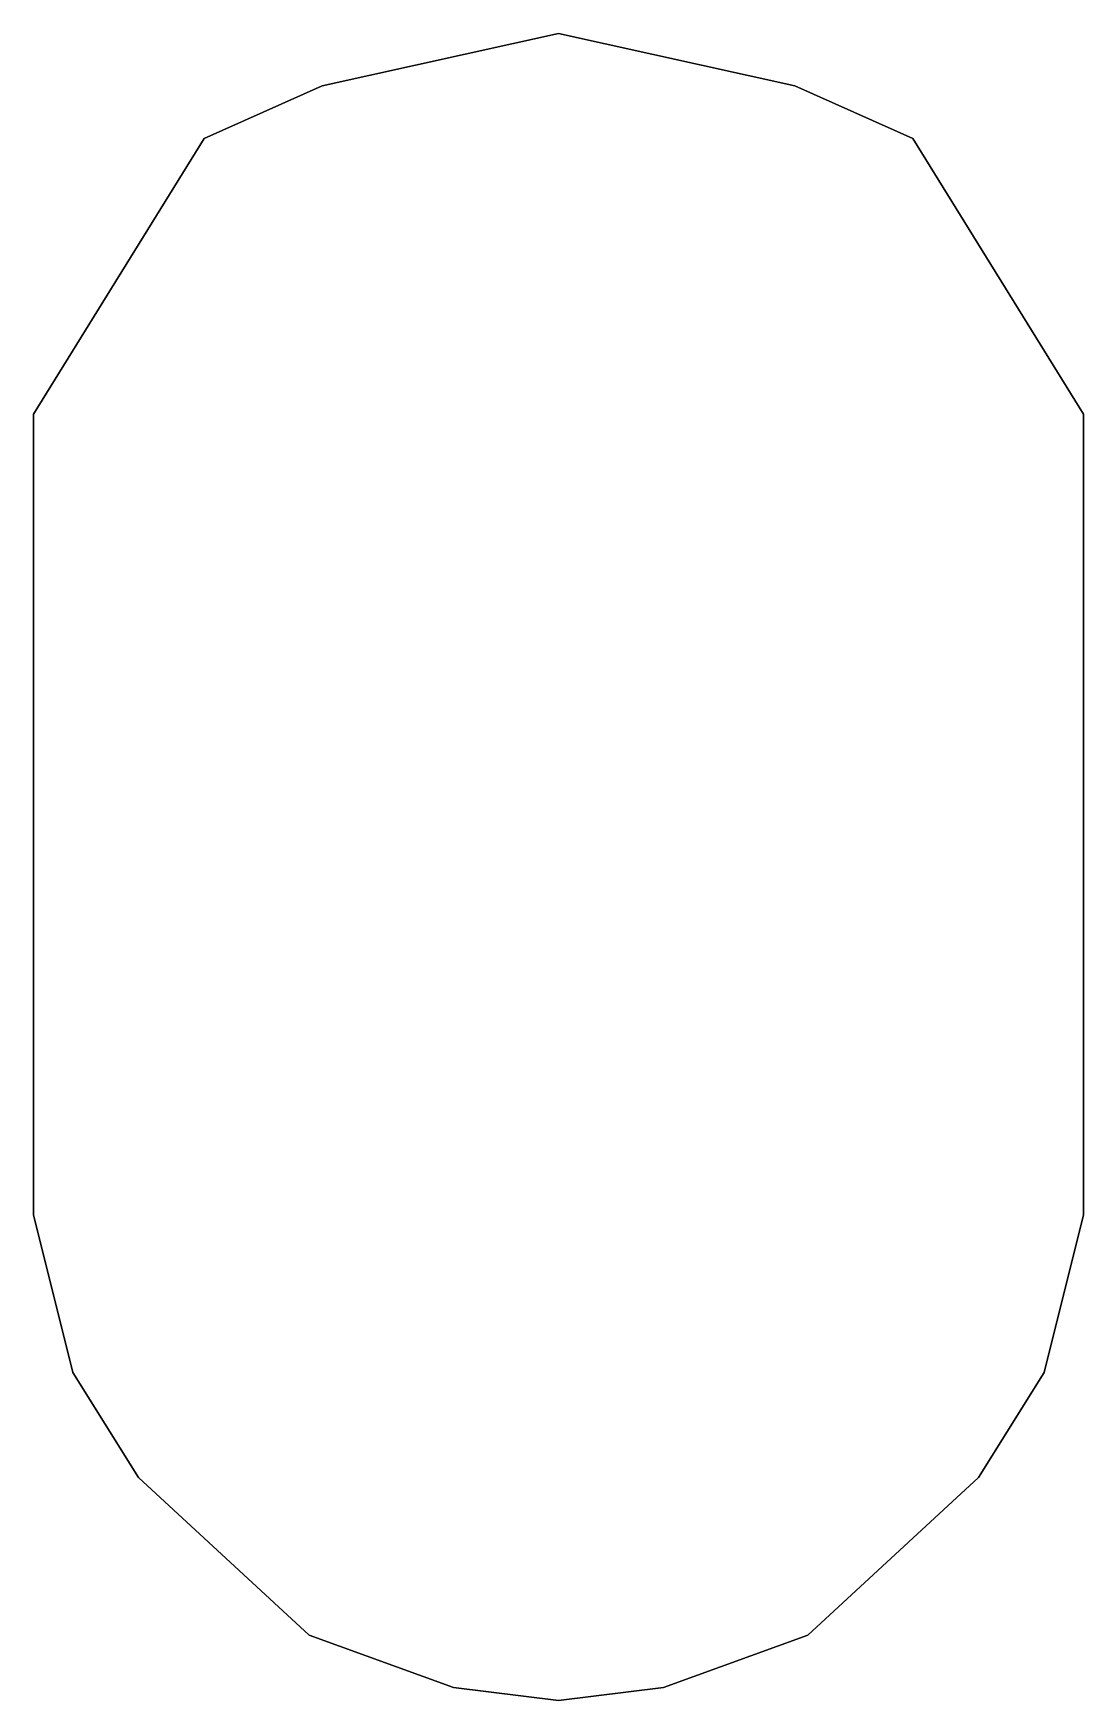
# Model space of a CAD drawing. Extents: x -0.4 to 0.4, y -0.64 to 0.63.
import ezdxf

# ---------------------------------------------------------------- set-up
doc = ezdxf.new("R2010")
doc.units = 0
doc.layers.add('TURRET', color=2, linetype='CONTINUOUS')

msp = doc.modelspace()

# ---------------------------------------------------------------- linework, layer by layer
at = {"layer": 'TURRET'}
for points in [[(-0.18, 0.59, 3.59), (-0.18, 0.59, 3.39), (0, 0.63, 3.39), (0, 0.63, 3.59)], [(0, 0.63, 3.59), (0, 0.63, 3.39), (-0.18, 0.59, 3.39), (-0.18, 0.59, 3.59)], [(0.18, 0.59, 3.59), (0.18, 0.59, 3.39), (0, 0.63, 3.39), (0, 0.63, 3.59)], [(0, 0.63, 3.59), (0, 0.63, 3.39), (0.18, 0.59, 3.39), (0.18, 0.59, 3.59)], [(-0.18, 0.59, 3.59), (-0.18, 0.59, 3.39), (-0.27, 0.55, 3.39), (-0.27, 0.55, 3.59)], [(-0.27, 0.55, 3.59), (-0.27, 0.55, 3.39), (-0.18, 0.59, 3.39), (-0.18, 0.59, 3.59)], [(0.18, 0.59, 3.59), (0.18, 0.59, 3.39), (0.27, 0.55, 3.39), (0.27, 0.55, 3.59)], [(0.27, 0.55, 3.59), (0.27, 0.55, 3.39), (0.18, 0.59, 3.39), (0.18, 0.59, 3.59)], [(-0.4, 0.34, 3.47), (-0.4, 0.34, 3.39), (-0.27, 0.55, 3.39), (-0.27, 0.55, 3.59)], [(-0.27, 0.55, 3.59), (-0.27, 0.55, 3.39), (-0.4, 0.34, 3.39), (-0.4, 0.34, 3.47)], [(0.4, 0.34, 3.47), (0.4, 0.34, 3.39), (0.27, 0.55, 3.39), (0.27, 0.55, 3.59)], [(0.27, 0.55, 3.59), (0.27, 0.55, 3.39), (0.4, 0.34, 3.39), (0.4, 0.34, 3.47)], [(-0.4, 0.34, 3.47), (-0.4, 0.34, 3.39), (-0.4, 0.25, 3.39), (-0.4, 0.25, 3.44)], [(-0.4, 0.25, 3.44), (-0.4, 0.25, 3.39), (-0.4, 0.34, 3.39), (-0.4, 0.34, 3.47)], [(0.4, 0.25, 3.44), (0.4, 0.25, 3.39), (0.4, 0.34, 3.39), (0.4, 0.34, 3.47)], [(0.4, 0.34, 3.47), (0.4, 0.34, 3.39), (0.4, 0.25, 3.39), (0.4, 0.25, 3.44)], [(-0.4, 0.09, 3.44), (-0.4, 0.09, 3.39), (-0.4, 0.25, 3.39), (-0.4, 0.25, 3.44)], [(-0.4, 0.25, 3.44), (-0.4, 0.25, 3.39), (-0.4, 0.09, 3.39), (-0.4, 0.09, 3.44)], [(0.4, 0.25, 3.44), (0.4, 0.25, 3.39), (0.4, 0.09, 3.39), (0.4, 0.09, 3.44)], [(0.4, 0.09, 3.44), (0.4, 0.09, 3.39), (0.4, 0.25, 3.39), (0.4, 0.25, 3.44)], [(-0.4, -0.09, 3.51), (-0.4, -0.09, 3.39), (-0.4, 0.09, 3.39), (-0.4, 0.09, 3.44)], [(-0.4, 0.09, 3.44), (-0.4, 0.09, 3.39), (-0.4, -0.09, 3.39), (-0.4, -0.09, 3.51)], [(0.4, -0.09, 3.51), (0.4, -0.09, 3.39), (0.4, 0.09, 3.39), (0.4, 0.09, 3.44)], [(0.4, 0.09, 3.44), (0.4, 0.09, 3.39), (0.4, -0.09, 3.39), (0.4, -0.09, 3.51)], [(-0.4, -0.09, 3.51), (-0.4, -0.09, 3.39), (-0.4, -0.27, 3.39), (-0.4, -0.27, 3.77)], [(-0.4, -0.27, 3.77), (-0.4, -0.27, 3.39), (-0.4, -0.09, 3.39), (-0.4, -0.09, 3.51)], [(0.4, -0.09, 3.51), (0.4, -0.09, 3.39), (0.4, -0.27, 3.39), (0.4, -0.27, 3.77)], [(0.4, -0.27, 3.77), (0.4, -0.27, 3.39), (0.4, -0.09, 3.39), (0.4, -0.09, 3.51)], [(-0.37, -0.39, 3.77), (-0.37, -0.39, 3.39), (-0.4, -0.27, 3.39), (-0.4, -0.27, 3.77)], [(-0.4, -0.27, 3.77), (-0.4, -0.27, 3.39), (-0.37, -0.39, 3.39), (-0.37, -0.39, 3.77)], [(0.37, -0.39, 3.77), (0.37, -0.39, 3.39), (0.4, -0.27, 3.39), (0.4, -0.27, 3.77)], [(0.4, -0.27, 3.77), (0.4, -0.27, 3.39), (0.37, -0.39, 3.39), (0.37, -0.39, 3.77)], [(-0.37, -0.39, 3.77), (-0.37, -0.39, 3.39), (-0.32, -0.47, 3.39), (-0.32, -0.47, 3.77)], [(-0.32, -0.47, 3.77), (-0.32, -0.47, 3.39), (-0.37, -0.39, 3.39), (-0.37, -0.39, 3.77)], [(0.37, -0.39, 3.77), (0.37, -0.39, 3.39), (0.32, -0.47, 3.39), (0.32, -0.47, 3.77)], [(0.32, -0.47, 3.77), (0.32, -0.47, 3.39), (0.37, -0.39, 3.39), (0.37, -0.39, 3.77)], [(-0.19, -0.59, 3.77), (-0.19, -0.59, 3.39), (-0.32, -0.47, 3.39), (-0.32, -0.47, 3.77)], [(-0.32, -0.47, 3.77), (-0.32, -0.47, 3.39), (-0.19, -0.59, 3.39), (-0.19, -0.59, 3.77)], [(0.19, -0.59, 3.77), (0.19, -0.59, 3.39), (0.32, -0.47, 3.39), (0.32, -0.47, 3.77)], [(0.32, -0.47, 3.77), (0.32, -0.47, 3.39), (0.19, -0.59, 3.39), (0.19, -0.59, 3.77)], [(-0.19, -0.59, 3.77), (-0.19, -0.59, 3.39), (-0.08, -0.63, 3.39), (-0.08, -0.63, 3.77)], [(-0.08, -0.63, 3.77), (-0.08, -0.63, 3.39), (-0.19, -0.59, 3.39), (-0.19, -0.59, 3.77)], [(0.19, -0.59, 3.77), (0.19, -0.59, 3.39), (0.08, -0.63, 3.39), (0.08, -0.63, 3.77)], [(0.08, -0.63, 3.77), (0.08, -0.63, 3.39), (0.19, -0.59, 3.39), (0.19, -0.59, 3.77)], [(0, -0.64, 3.77), (0, -0.64, 3.39), (-0.08, -0.63, 3.39), (-0.08, -0.63, 3.77)], [(-0.08, -0.63, 3.77), (-0.08, -0.63, 3.39), (0, -0.64, 3.39), (0, -0.64, 3.77)], [(0.08, -0.63, 3.77), (0.08, -0.63, 3.39), (0, -0.64, 3.39), (0, -0.64, 3.77)], [(0, -0.64, 3.77), (0, -0.64, 3.39), (0.08, -0.63, 3.39), (0.08, -0.63, 3.77)]]:
    msp.add_3dface(points, dxfattribs=at)

doc.saveas('drawing.dxf')
